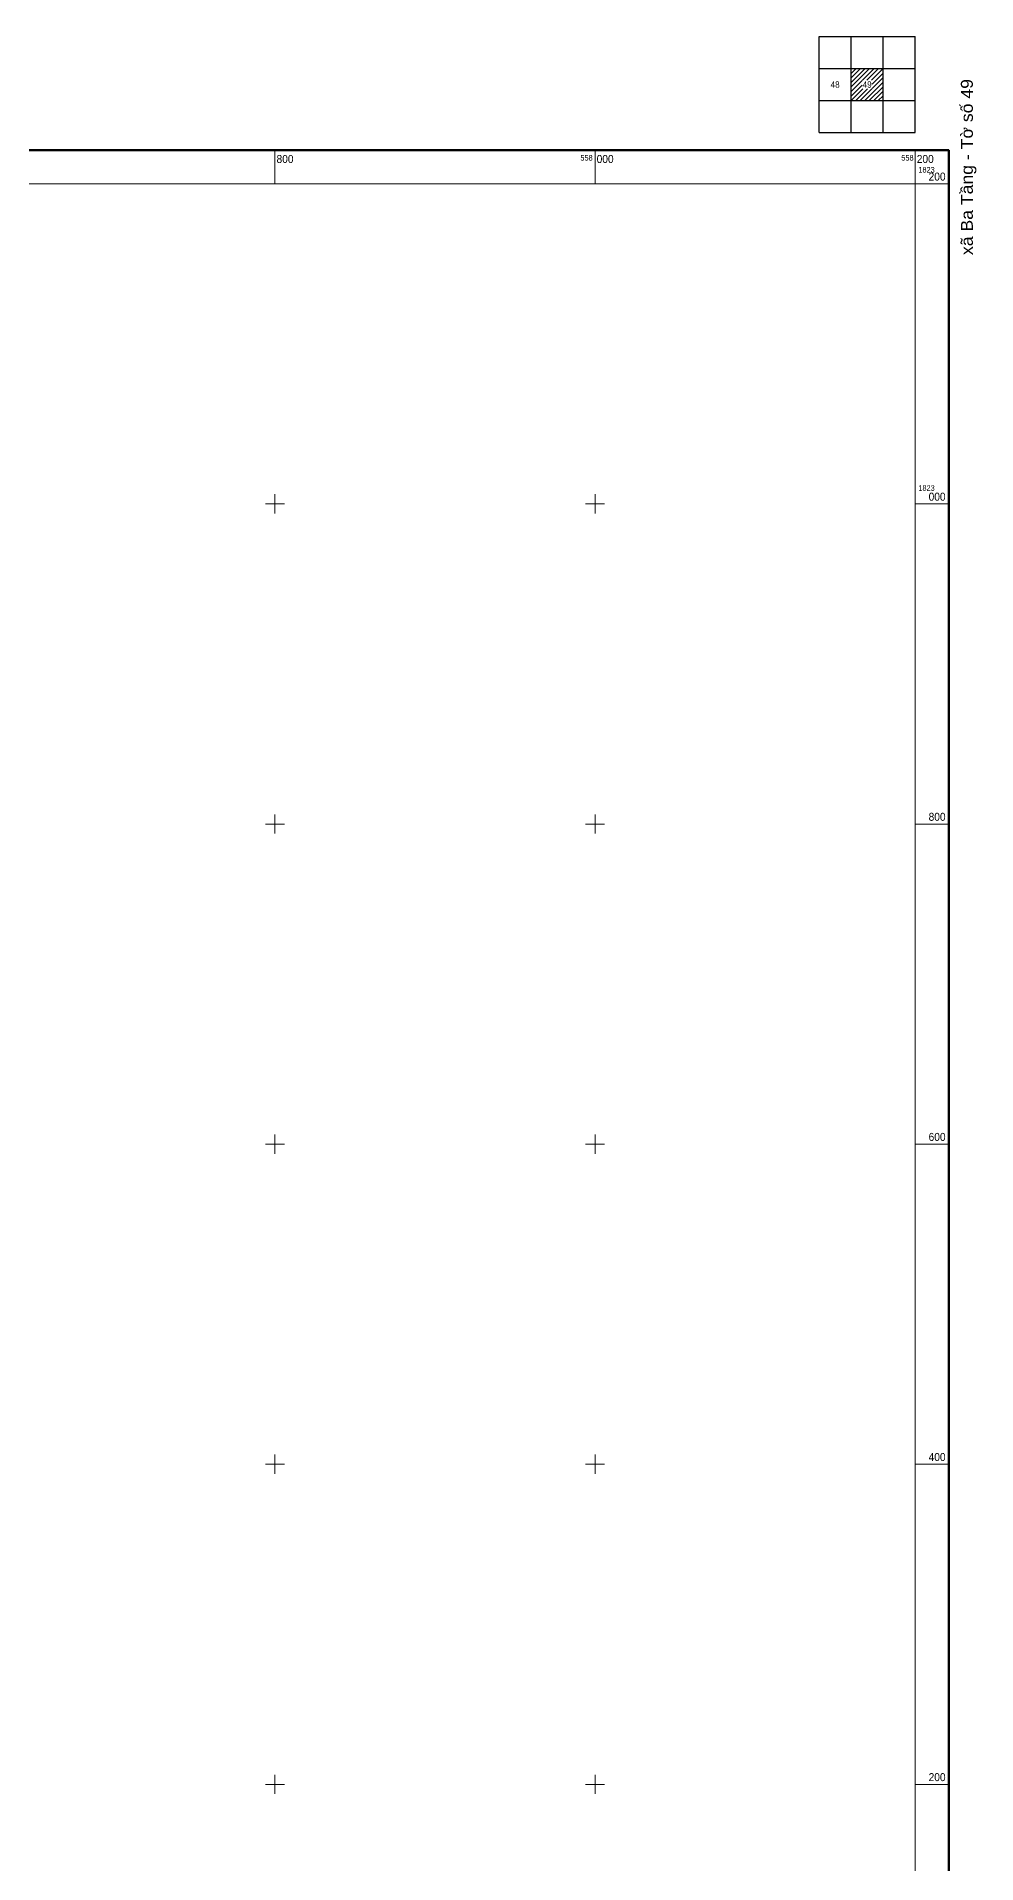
# Model space of a CAD drawing. Header units: metres. Extents: x 556779 to 558238, y 1821566 to 1823292.
# Drawn here: x 557651 to 558238, y 1822151 to 1823292 of the extents above; entities that cross this region are included whole.
import ezdxf
from ezdxf.enums import TextEntityAlignment as Align

# ---------------------------------------------------------------- set-up
doc = ezdxf.new("R2010")
doc.units = ezdxf.units.M
doc.header["$LTSCALE"] = 1.4
doc.layers.add('63', color=7, linetype='Continuous', lineweight=13)

msp = doc.modelspace()

# ---------------------------------------------------------------- linework, layer by layer
at = {"layer": '63', "lineweight": 25}
for p, q in [((558140, 1823292), (558200, 1823292)), ((558140, 1823232), (558140, 1823292)), ((558160, 1823232), (558160, 1823292)), ((558180, 1823232), (558180, 1823292)), ((558140, 1823272), (558200, 1823272)), ((558140, 1823252), (558200, 1823252))]:
    msp.add_line(p, q, dxfattribs=at)
at = {"layer": '63'}
for p, q in [((558160, 1823271.8), (558160.2, 1823272)), ((558160, 1823268.96), (558163.04, 1823272)), ((558160, 1823266.16), (558165.84, 1823272)), ((558160, 1823263.32), (558168.68, 1823272)), ((558160, 1823260.48), (558171.52, 1823272)), ((558167.02, 1823264.66), (558174.36, 1823272)), ((558169.82, 1823264.66), (558177.16, 1823272)), ((558172.66, 1823264.66), (558180, 1823272)), ((558173.14, 1823262.3), (558180, 1823269.16)), ((558160, 1823257.64), (558166.88, 1823264.52)), ((558160, 1823254.84), (558166.88, 1823261.72)), ((558160, 1823252), (558167.36, 1823259.36)), ((558162.84, 1823252), (558170.2, 1823259.36)), ((558165.64, 1823252), (558173, 1823259.36)), ((558168.48, 1823252), (558180, 1823263.52)), ((558171.32, 1823252), (558180, 1823260.68)), ((558173.14, 1823259.5), (558180, 1823266.36)), ((558174.16, 1823252), (558180, 1823257.84)), ((558176.96, 1823252), (558180, 1823255.04)), ((558179.8, 1823252), (558180, 1823252.2)), ((557800, 1823200), (557800, 1823221)), ((558000, 1823200), (558000, 1823221)), ((558200, 1823200), (558200, 1823221)), ((558200, 1823200), (558221, 1823200)), ((557794, 1823000), (557806, 1823000)), ((557800, 1822994), (557800, 1823006)), ((557994, 1823000), (558006, 1823000)), ((558000, 1822994), (558000, 1823006)), ((558200, 1823000), (558221, 1823000)), ((557800, 1822794), (557800, 1822806)), ((558000, 1822794), (558000, 1822806)), ((557794, 1822800), (557806, 1822800)), ((557994, 1822800), (558006, 1822800)), ((558200, 1822800), (558221, 1822800)), ((557794, 1822600), (557806, 1822600)), ((557800, 1822594), (557800, 1822606)), ((557994, 1822600), (558006, 1822600)), ((558000, 1822594), (558000, 1822606)), ((558200, 1822600), (558221, 1822600)), ((557800, 1822394), (557800, 1822406)), ((558000, 1822394), (558000, 1822406)), ((557794, 1822400), (557806, 1822400)), ((557994, 1822400), (558006, 1822400)), ((558200, 1822400), (558221, 1822400)), ((557794, 1822200), (557806, 1822200)), ((557800, 1822194), (557800, 1822206)), ((557994, 1822200), (558006, 1822200)), ((558000, 1822194), (558000, 1822206)), ((558200, 1822200), (558221, 1822200))]:
    msp.add_line(p, q, dxfattribs=at)
at = {"layer": '63', "lineweight": 25}
msp.add_lwpolyline([(558140, 1823232), (558200, 1823232), (558200, 1823292)], dxfattribs=at)
at = {"layer": '63', "lineweight": 158}
msp.add_lwpolyline([(556779, 1823221), (558221, 1823221), (558221, 1821779), (556779, 1821779)], close=True, dxfattribs=at)
at = {"layer": '63'}
msp.add_lwpolyline([(556800, 1823200), (558200, 1823200), (558200, 1821800), (556800, 1821800)], close=True, dxfattribs=at)

# ---------------------------------------------------------------- texts
at = {"layer": '63', "width": 0.95}
for s, p in [('48', (558150, 1823260)), ('49', (558170, 1823260))]:
    msp.add_text(s, height=4, dxfattribs=at).set_placement(p, align=Align.CENTER)
at = {"layer": '63', "width": 1.1}
msp.add_text('xã Ba Tầng - Tờ số 49', height=7.48, rotation=89.999, dxfattribs=at).set_placement((558236.04, 1823155.48))
at = {"layer": '63', "width": 0.95}
for s, height, p in [('800', 5, (557801, 1823213)), ('000', 5, (558001, 1823213)), ('200', 5, (558201, 1823213)), ('1823', 3.5, (558202, 1823207)), ('1823', 3.5, (558202, 1823008.16))]:
    msp.add_text(s, height=height, dxfattribs=at).set_placement(p)
for s, height, p in [('558', 3.5, (557998.5, 1823214.5)), ('558', 3.5, (558199, 1823214.5)), ('200', 5, (558219, 1823202)), ('000', 5, (558219, 1823002)), ('800', 5, (558219, 1822802)), ('600', 5, (558219, 1822602)), ('400', 5, (558219, 1822402)), ('200', 5, (558219, 1822202))]:
    msp.add_text(s, height=height, dxfattribs=at).set_placement(p, align=Align.RIGHT)

doc.saveas('drawing.dxf')
